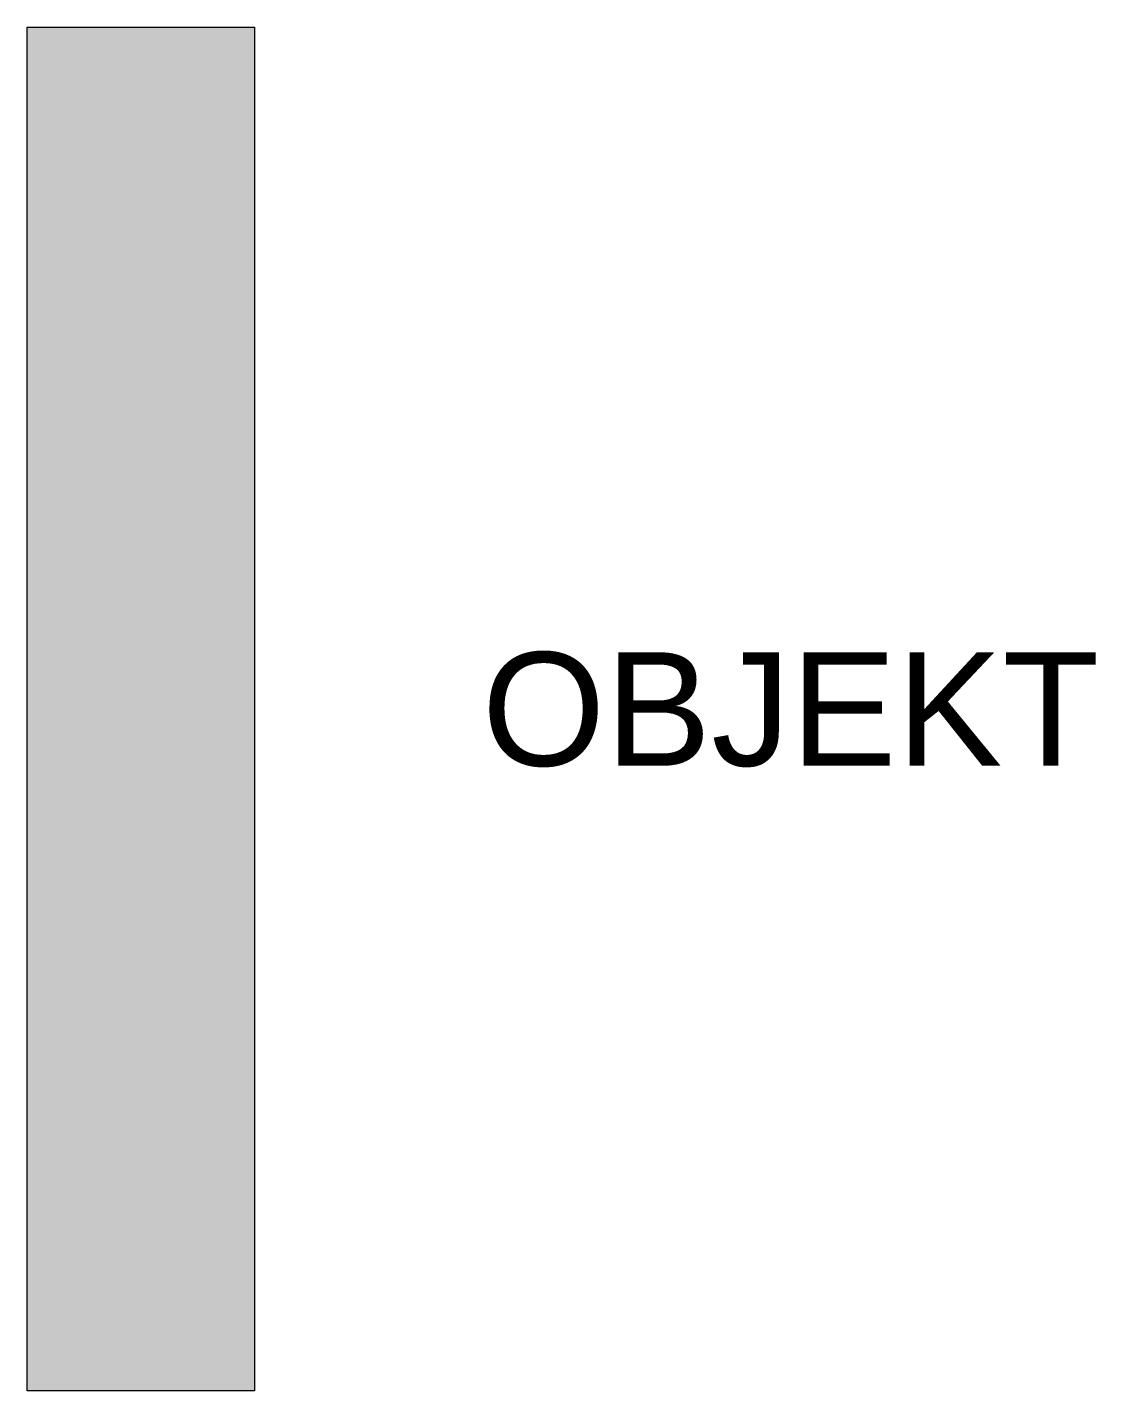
# Model space of a CAD drawing. Header units: metres. Extents: x -0.5 to 1.85, y -1.5 to 1.5.
import ezdxf
from ezdxf.enums import TextEntityAlignment as Align

# ---------------------------------------------------------------- set-up
doc = ezdxf.new("R2010")
doc.units = ezdxf.units.M
doc.layers.get('Defpoints').update_dxf_attribs({"color": 140, "lineweight": 5})
doc.styles.get("Standard").update_dxf_attribs({"font": 'arial.ttf'})

msp = doc.modelspace()

# ---------------------------------------------------------------- hatches: boundary and pattern name
h = msp.add_hatch(color=0)
h.dxf.hatch_style = 1
h.paths.add_polyline_path([(0, 1.5), (-0.5, 1.5), (-0.5, -1.5), (0, -1.5)])

# ---------------------------------------------------------------- linework, layer by layer
at = {"color": 0}
msp.add_lwpolyline([(0, 1.5), (0, -1.5), (-0.5, -1.5), (-0.5, 1.5)], close=True, dxfattribs=at)

# ---------------------------------------------------------------- texts
at = {"layer": 'Defpoints'}
msp.add_attdef('OBJEKT', text='610-50', height=0.25, dxfattribs=at).set_placement((0.5, 0), align=Align.MIDDLE_LEFT)

doc.saveas('drawing.dxf')
